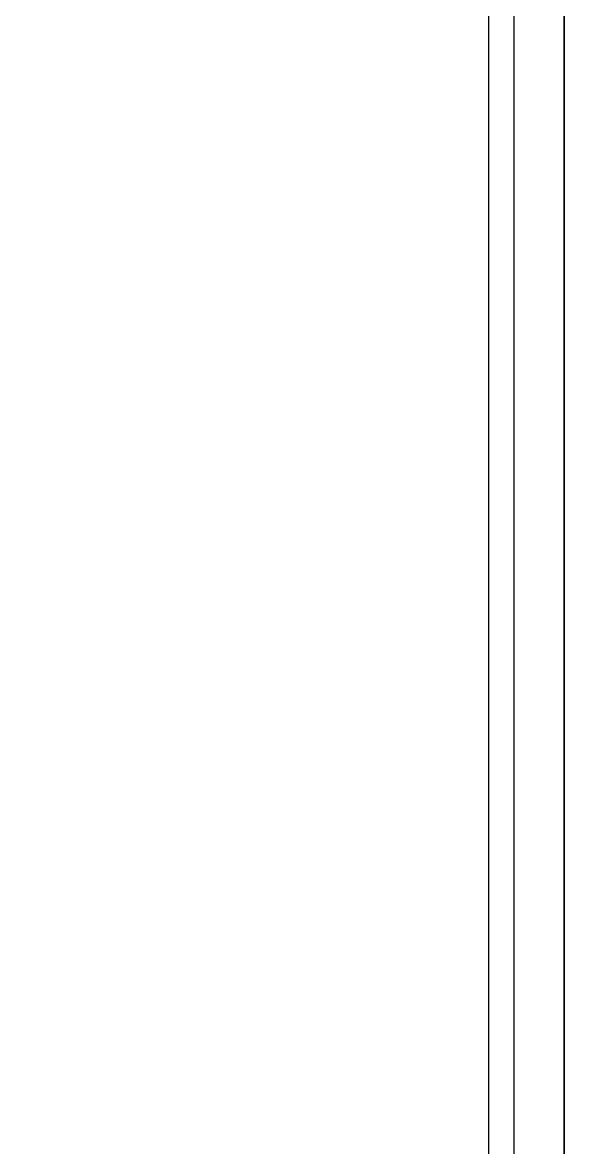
# Model space of a CAD drawing. Extents: x 386248 to 427517, y 4539405 to 4542296.
# Drawn here: x 388121.8 to 388234, y 4540809.7 to 4541032.3 of the extents above; entities that cross this region are included whole.
import ezdxf

# ---------------------------------------------------------------- set-up
doc = ezdxf.new("R2010")
doc.units = 0
doc.layers.add('YAZILAR', color=1, linetype='Continuous', lineweight=30)

msp = doc.modelspace()

# ---------------------------------------------------------------- linework, layer by layer
at = {"layer": 'YAZILAR', "color": 133, "ltscale": 5}
for points in [[(386248.214800005, 4542295.699725995), (388229.0214562191, 4542295.699726012), (388229.0214562471, 4539405.230821836), (386248.214800033, 4539405.230821819)], [(388229.0214562191, 4542295.699726012), (390768.2306226966, 4542295.699726025), (390768.2306227245, 4539405.23082185), (388229.0214562471, 4539405.230821836)], [(386258.2148000051, 4542285.699725995), (388219.0214562192, 4542285.699726012), (388219.021456247, 4539415.230821836), (386258.2148000328, 4539415.230821819)], [(386263.2148000052, 4542280.699725995), (388214.0214562193, 4542280.699726012), (388214.0214562469, 4539420.230821836), (386263.2148000328, 4539420.230821819)]]:
    msp.add_lwpolyline(points, close=True, dxfattribs=at)

doc.saveas('drawing.dxf')
